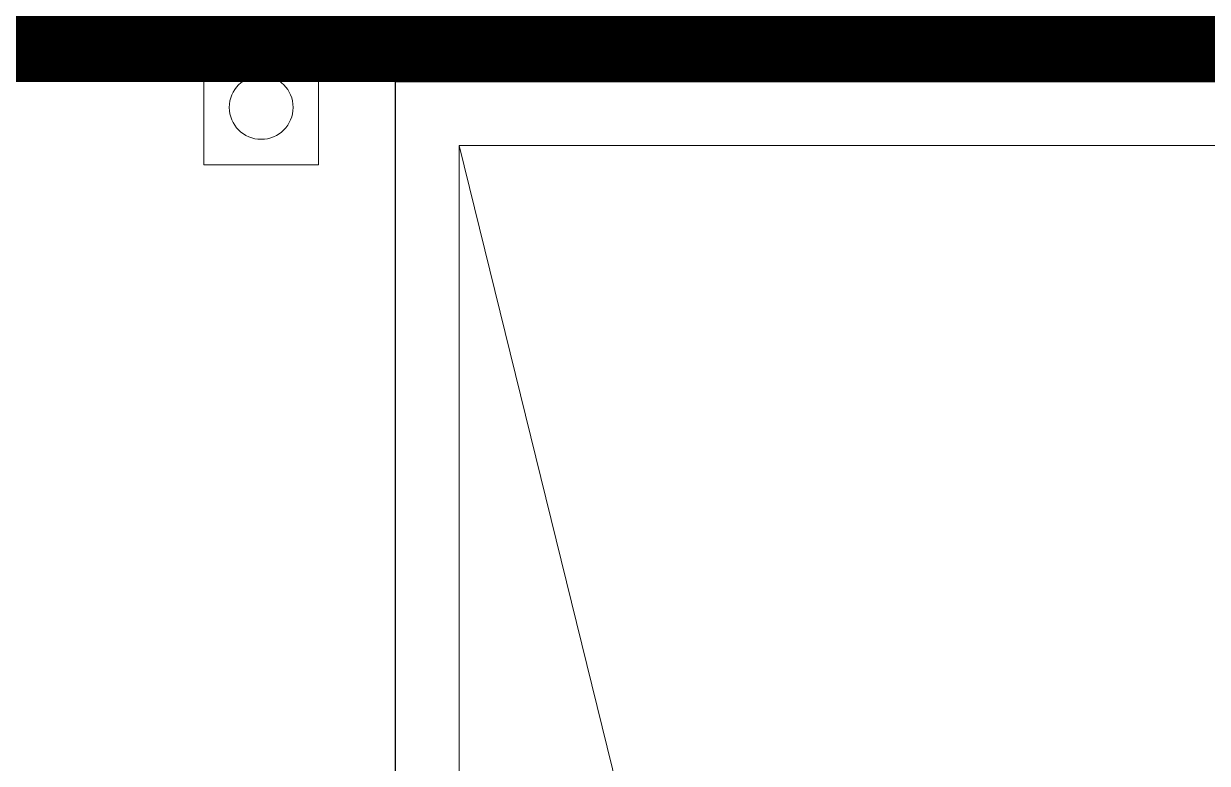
# Model space of a CAD drawing. Header units: millimetres. Extents: x 4739419 to 5837985, y 2291271 to 3446271.
# Drawn here: x 4998380 to 5000233, y 2453674 to 2454832 of the extents above; entities that cross this region are included whole.
import ezdxf

# ---------------------------------------------------------------- set-up
doc = ezdxf.new("R2010")
doc.units = ezdxf.units.MM
doc.layers.get('0').update_dxf_attribs({"color": 255})
doc.layers.add('HEB-Angle joint', color=1, linetype='Continuous')
doc.layers.add('XR-평면도$0$Parking_화물', color=9, linetype='Continuous')
doc.layers.add('XR-평면도$0$A-ELEV-LIN3', color=9, linetype='Continuous', lineweight=18)
doc.layers.add('XR-평면도$0$A-XXXX-HID', color=9, linetype='Continuous', lineweight=18)

# ---------------------------------------------------------------- blocks, each defined once
blk = doc.blocks.new('XR-평면도$0$주차구획_1')
at = {"layer": 'XR-평면도$0$A-ELEV-LIN3'}
blk.add_line((-5900, 1450), (5900, -1450), dxfattribs=at)
blk.add_lwpolyline([(-5900, 1450), (5900, 1450), (5900, -1450), (-5900, -1450)], close=True, dxfattribs=at)
at = {"layer": 'XR-평면도$0$Parking_화물'}
blk.add_lwpolyline([(-6000, 1550), (6000, 1550), (6000, -1550), (-6000, -1550)], close=True, dxfattribs=at)
blk = doc.blocks.new('XR-평면도$0$화물주차구획_1F(210411)')
at = {"xscale": -1.000000000000001}
blk.add_blockref('XR-평면도$0$주차구획_1', (12150544, 740313.4), dxfattribs=at)
blk = doc.blocks.new('XR-평면도$0$b1')
at = {"layer": 'XR-평면도$0$A-XXXX-HID'}
blk.add_lwpolyline([(0, 180), (180, 180), (180, 0), (0, 0), (0, 180)], dxfattribs=at)
blk.add_circle((90, 90), 50, dxfattribs=at)
blk = doc.blocks.new('XR-평면도$0$스크린+범퍼_기준층(도크레밸러)')
at = {"rotation": 270}
blk.add_blockref('XR-평면도$0$b1', (600, -550), dxfattribs=at)

msp = doc.modelspace()

# ---------------------------------------------------------------- linework, layer by layer
at = {"layer": 'HEB-Angle joint', "const_width": 300}
msp.add_lwpolyline([(4970634.5, 2491231.7), (5042611.8, 2491231.7), (5042611.8, 2454891.2), (4970634.5, 2454891.2)], close=True, dxfattribs=at)
at = {"layer": 'XR-평면도$0$A-ELEV-LIN3'}
msp.add_lwpolyline([(4975461.8, 2441791.2), (4976761.8, 2441791.2), (4976761.8, 2442391.2), (4986461.8, 2442391.2), (4986461.8, 2441791.2), (4987761.8, 2441791.2), (4987761.8, 2443491.2), (4986661.8, 2443491.2), (4986661.8, 2454791.2), (5027111.8, 2454791.2), (5027111.8, 2447791.2), (5031561.8, 2447791.2), (5031561.8, 2443491.2), (5030461.8, 2443491.2), (5030461.8, 2441791.2), (5031761.8, 2441791.2), (5031761.8, 2442391.2), (5041611.8, 2442391.2), (5041611.8, 2441791.2), (5041911.8, 2441791.2), (5041911.8, 2427291.2)], dxfattribs=at)
msp.add_lwpolyline([(4975461.8, 2441791.2), (4976761.8, 2441791.2), (4976761.8, 2442391.2), (4986461.8, 2442391.2), (4986461.8, 2441791.2), (4987761.8, 2441791.2), (4987761.8, 2443491.2), (4986661.8, 2443491.2), (4986661.8, 2454791.2), (5027111.8, 2454791.2), (5027111.8, 2447791.2), (5031561.8, 2447791.2), (5031561.8, 2443491.2), (5030461.8, 2443491.2), (5030461.8, 2441791.2), (5031761.8, 2441791.2), (5031761.8, 2442391.2), (5041611.8, 2442391.2), (5041611.8, 2441791.2), (5041911.8, 2441791.2), (5041911.8, 2427291.2)], dxfattribs=at)
msp.add_lwpolyline([(4975461.8, 2441791.2), (4976761.8, 2441791.2), (4976761.8, 2442391.2), (4986461.8, 2442391.2), (4986461.8, 2441791.2), (4987761.8, 2441791.2), (4987761.8, 2443491.2), (4986661.8, 2443491.2), (4986661.8, 2454791.2), (5027111.8, 2454791.2), (5027111.8, 2447791.2), (5031561.8, 2447791.2), (5031561.8, 2443491.2), (5030461.8, 2443491.2), (5030461.8, 2441791.2), (5031761.8, 2441791.2), (5031761.8, 2442391.2), (5041611.8, 2442391.2), (5041611.8, 2441791.2), (5041911.8, 2441791.2), (5041911.8, 2427291.2)], dxfattribs=at)

# ---------------------------------------------------------------- block references
at = {"xscale": -1, "rotation": 90}
msp.add_blockref('XR-평면도$0$스크린+범퍼_기준층(도크레밸러)', (4998111.8, 2455391.2), dxfattribs=at)
msp.add_blockref('XR-평면도$0$스크린+범퍼_기준층(도크레밸러)', (4998111.8, 2455391.2), dxfattribs=at)
msp.add_blockref('XR-평면도$0$스크린+범퍼_기준층(도크레밸러)', (4998111.8, 2455391.2), dxfattribs=at)
at = {"color": 2, "rotation": 90}
msp.add_blockref('XR-평면도$0$화물주차구획_1F(210411)', (5740825.2, -9701802.7), dxfattribs=at)
msp.add_blockref('XR-평면도$0$화물주차구획_1F(210411)', (5740825.2, -9701802.7), dxfattribs=at)
msp.add_blockref('XR-평면도$0$화물주차구획_1F(210411)', (5740825.2, -9701802.7), dxfattribs=at)

doc.saveas('drawing.dxf')
